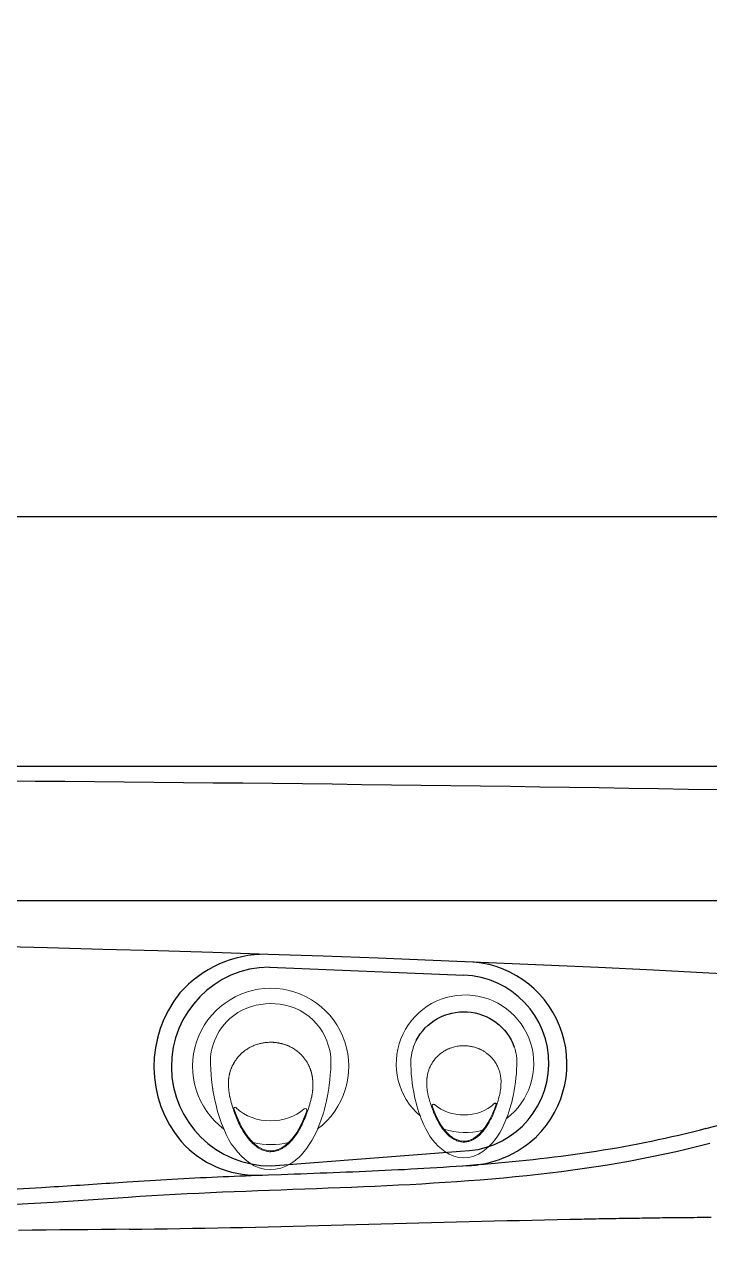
# Model space of a CAD drawing. Extents: x 938 to 1038, y 781 to 934.
# Drawn here: x 999.59 to 1013.3, y 881.26 to 905.51 of the extents above; entities that cross this region are included whole.
import ezdxf

# ---------------------------------------------------------------- set-up
doc = ezdxf.new("R2010")
doc.units = 0
doc.header["$MEASUREMENT"] = 0
doc.layers.add('1', color=4, linetype='Continuous')
doc.layers.add('DIM', color=3, linetype='Continuous')

# ---------------------------------------------------------------- blocks, each defined once
blk = doc.blocks.new('ONOFVALVE')
at = {"layer": '1', "linetype": 'Continuous', "lineweight": 15}
for p, q in [((0.847, 0.67), (0.848, 0.669)), ((0.848, 0.669), (0.849, 0.669)), ((0.85, 0.669), (0.85, 0.668)), ((0.886, 0.722), (0.96, 0.695)), ((1.648, 0.711), (1.657, 0.704)), ((0.821, -0.727), (0.82, -0.726))]:
    blk.add_line(p, q, dxfattribs=at)
at = {"layer": '1', "linetype": 'Continuous', "lineweight": 15, "flags": 128}
for points in [[(-0.574, 1.095), (-0.607, 1.08), (-0.69, 1.034), (-0.772, 0.98), (-0.85, 0.917), (-0.926, 0.846), (-0.997, 0.766), (-1.061, 0.679), (-1.117, 0.587), (-1.163, 0.49), (-1.199, 0.391), (-1.225, 0.291), (-1.243, 0.191), (-1.253, 0.092), (-1.255, -0.006), (-1.251, -0.104), (-1.24, -0.199), (-1.223, -0.293), (-1.198, -0.386), (-1.165, -0.478), (-1.125, -0.568), (-1.076, -0.655), (-1.019, -0.739), (-0.955, -0.817), (-0.898, -0.876), (-0.837, -0.931), (-0.771, -0.982), (-0.702, -1.028), (-0.633, -1.068), (-0.581, -1.094), (-0.534, -1.116), (-0.492, -1.133), (-0.457, -1.146), (-0.441, -1.151)], [(1.941, 0.402), (1.929, 0.421), (1.912, 0.444), (1.896, 0.466), (1.88, 0.488), (1.86, 0.512), (1.817, 0.561), (1.764, 0.614), (1.7, 0.671), (1.635, 0.722), (1.562, 0.772), (1.48, 0.823), (1.391, 0.872), (1.305, 0.913), (1.245, 0.94)], [(1.15, 0.614), (1.246, 0.564), (1.319, 0.52), (1.39, 0.471), (1.458, 0.417), (1.522, 0.356), (1.581, 0.287), (1.607, 0.248), (1.631, 0.208), (1.661, 0.14), (1.672, 0.103), (1.68, 0.065), (1.685, 0.028), (1.686, -0.01), (1.683, -0.049), (1.676, -0.088), (1.657, -0.15), (1.628, -0.211), (1.599, -0.257), (1.566, -0.302), (1.529, -0.344), (1.489, -0.384), (1.412, -0.45), (1.328, -0.51), (1.239, -0.565), (1.147, -0.614), (0.999, -0.679), (0.847, -0.735)], [(0.435, -1.16), (0.44, -1.159), (0.448, -1.158)]]:
    blk.add_lwpolyline(points, dxfattribs=at)
at = {"layer": '1', "linetype": 'Continuous', "lineweight": 15}
for centre, radius, start, end in [((0, 0), 1.562, 36.8713, 323.1599), ((-0.084, 0.049), 1.155, 88.0839, 115.1425), ((-0.157, -2.735), 3.94, 76.0483, 88.3783), ((0.115, -1.721), 2.891, 66.9899, 76.4226), ((0.875, 0.691), 0.0334, 147.8478, 220.5631), ((0.093, 0.027), 0.992, 358.4174, 40.2627), ((0.874, 0.705), 0.0194, 65.2267, 118.6098), ((0.212, -1.321), 2.15, 64.1414, 69.6542), ((0, 0), 1.562, 347.0407, 13.2076), ((1.321, -0.001), 0.739, 324.9333, 32.9976), ((0.093, -0.026), 0.992, 317.4084, 1.5262), ((0.72, 0.468), 1.502, 291.0808, 323.4555), ((0.839, -0.714), 0.0224, 137.1255, 213.1255), ((0.839, -0.714), 0.0223, 214.4017, 291.8799), ((0.126, 1.676), 2.845, 283.2156, 293.5072), ((-0.089, -0.066), 1.141, 252.0222, 272.2865), ((-0.192, 2.921), 4.129, 272.061, 283.5577)]:
    blk.add_arc(centre, radius, start, end, dxfattribs=at)
at = {"layer": '1', "color": 3, "linetype": 'Continuous', "lineweight": 15}
for points, knots in [([(-0.483, 0), (-0.483, 0.006), (-0.483, 0.019), (-0.483, 0.038), (-0.482, 0.058), (-0.48, 0.077), (-0.478, 0.097), (-0.476, 0.116), (-0.473, 0.136), (-0.47, 0.156), (-0.466, 0.175), (-0.462, 0.195), (-0.458, 0.215), (-0.452, 0.235), (-0.447, 0.254), (-0.441, 0.274), (-0.434, 0.293), (-0.427, 0.313), (-0.42, 0.332), (-0.404, 0.369), (-0.378, 0.423), (-0.336, 0.49), (-0.288, 0.554), (-0.243, 0.602), (-0.207, 0.636), (-0.181, 0.657), (-0.155, 0.678), (-0.127, 0.698), (-0.099, 0.717), (-0.07, 0.734), (-0.05, 0.745), (-0.04, 0.75)], [0, 0, 0, 0, 0.020788, 0.041709, 0.062735, 0.08387, 0.105115, 0.126475, 0.147951, 0.169547, 0.191267, 0.213112, 0.235088, 0.257189, 0.279403, 0.301724, 0.324155, 0.3467, 0.369355, 0.392115, 0.476794, 0.562988, 0.650693, 0.739765, 0.776435, 0.81327, 0.850281, 0.887463, 0.924808, 0.962319, 1, 1, 1, 1]), ([(-0.04, 0.75), (-0.034, 0.753), (-0.023, 0.758), (-0.007, 0.766), (0.009, 0.773), (0.025, 0.78), (0.041, 0.787), (0.057, 0.793), (0.073, 0.798), (0.089, 0.803), (0.104, 0.808), (0.119, 0.812), (0.134, 0.816), (0.149, 0.82), (0.164, 0.823), (0.178, 0.826), (0.192, 0.829), (0.206, 0.831), (0.22, 0.833), (0.233, 0.835), (0.242, 0.836), (0.247, 0.837)], [0, 0, 0, 0, 0.060838, 0.120748, 0.17973, 0.237787, 0.294924, 0.351144, 0.40645, 0.460847, 0.514335, 0.566918, 0.618598, 0.669377, 0.71926, 0.768251, 0.816356, 0.86358, 0.909927, 0.9554, 1, 1, 1, 1]), ([(0.27, 0.839), (0.266, 0.839), (0.259, 0.838), (0.251, 0.837), (0.247, 0.837)], [0, 0, 0, 0, 0.490801, 1, 1, 1, 1]), ([(0.27, 0.839), (0.277, 0.84), (0.292, 0.841), (0.314, 0.842), (0.336, 0.842), (0.358, 0.843), (0.373, 0.843), (0.381, 0.842)], [0, 0, 0, 0, 0.194882, 0.39232, 0.592299, 0.794848, 1, 1, 1, 1]), ([(0.463, 0.839), (0.469, 0.839), (0.482, 0.838), (0.501, 0.836), (0.52, 0.834), (0.539, 0.832), (0.558, 0.829), (0.576, 0.825), (0.595, 0.821), (0.607, 0.818), (0.614, 0.817)], [0, 0, 0, 0, 0.122937, 0.247237, 0.372919, 0.500004, 0.624342, 0.750003, 0.87394, 1, 1, 1, 1]), ([(0.614, 0.817), (0.66, 0.805), (0.754, 0.781), (0.892, 0.737), (1.028, 0.687), (1.16, 0.628), (1.272, 0.568), (1.364, 0.51), (1.437, 0.456), (1.506, 0.397), (1.562, 0.338), (1.605, 0.282), (1.638, 0.231), (1.662, 0.186), (1.672, 0.158), (1.676, 0.149)], [0, 0, 0, 0, 0.111488, 0.222994, 0.334595, 0.446268, 0.557853, 0.627601, 0.697347, 0.767073, 0.836865, 0.883532, 0.930205, 0.976788, 1, 1, 1, 1]), ([(1.676, 0.149), (1.677, 0.144), (1.685, 0.125), (1.694, 0.091), (1.702, 0.046), (1.704, 0.001), (1.703, -0.044), (1.697, -0.072), (1.695, -0.086)], [0, 0, 0, 0, 0.063696, 0.253932, 0.444182, 0.634555, 0.82495, 1, 1, 1, 1]), ([(-0.041, -0.752), (-0.046, -0.749), (-0.057, -0.743), (-0.073, -0.734), (-0.089, -0.725), (-0.104, -0.715), (-0.12, -0.705), (-0.135, -0.694), (-0.149, -0.684), (-0.164, -0.673), (-0.178, -0.661), (-0.192, -0.65), (-0.205, -0.638), (-0.219, -0.626), (-0.232, -0.613), (-0.244, -0.601), (-0.257, -0.588), (-0.269, -0.575), (-0.28, -0.561), (-0.306, -0.531), (-0.342, -0.482), (-0.383, -0.412), (-0.417, -0.341), (-0.439, -0.281), (-0.453, -0.234), (-0.461, -0.2), (-0.468, -0.167), (-0.474, -0.133), (-0.478, -0.1), (-0.481, -0.066), (-0.483, -0.033), (-0.483, -0.011), (-0.483, 0)], [0, 0, 0, 0, 0.0203118, 0.0405724, 0.0607804, 0.0809352, 0.101037, 0.1210859, 0.1410818, 0.1610232, 0.1809061, 0.2007284, 0.2204929, 0.2402023, 0.2598568, 0.2794559, 0.2989973, 0.3184776, 0.3378936, 0.3572418, 0.4472598, 0.5358195, 0.6224024, 0.7054486, 0.7434705, 0.7811546, 0.8184656, 0.8554169, 0.8920293, 0.9283226, 0.9643149, 1, 1, 1, 1]), ([(1.695, -0.086), (1.695, -0.087), (1.692, -0.103), (1.683, -0.133), (1.665, -0.181), (1.639, -0.23), (1.606, -0.281), (1.562, -0.336), (1.506, -0.394), (1.438, -0.454), (1.365, -0.507), (1.273, -0.566), (1.161, -0.627), (1.029, -0.686), (0.893, -0.737), (0.755, -0.781), (0.662, -0.804), (0.615, -0.816)], [0, 0, 0, 0, 0.002663, 0.035892, 0.069138, 0.113491, 0.157856, 0.202189, 0.268653, 0.335156, 0.401669, 0.46816, 0.574544, 0.681013, 0.78741, 0.893709, 1, 1, 1, 1]), ([(0.248, -0.841), (0.242, -0.84), (0.231, -0.839), (0.214, -0.837), (0.197, -0.834), (0.179, -0.831), (0.161, -0.827), (0.142, -0.822), (0.123, -0.817), (0.104, -0.812), (0.084, -0.805), (0.064, -0.798), (0.043, -0.791), (0.023, -0.782), (0.001, -0.773), (-0.02, -0.763), (-0.034, -0.756), (-0.041, -0.752)], [0, 0, 0, 0, 0.054458, 0.110633, 0.168532, 0.228159, 0.289523, 0.352633, 0.417497, 0.484121, 0.552507, 0.622655, 0.694569, 0.768255, 0.843718, 0.920966, 1, 1, 1, 1]), ([(0.248, -0.841), (0.251, -0.841), (0.259, -0.842), (0.266, -0.843), (0.269, -0.843)], [0, 0, 0, 0, 0.503294, 1, 1, 1, 1]), ([(0.416, -0.843), (0.408, -0.843), (0.393, -0.844), (0.369, -0.845), (0.345, -0.845), (0.32, -0.845), (0.295, -0.844), (0.278, -0.843), (0.269, -0.843)], [0, 0, 0, 0, 0.158233, 0.319793, 0.484716, 0.653041, 0.824805, 1, 1, 1, 1]), ([(0.615, -0.816), (0.61, -0.817), (0.599, -0.82), (0.583, -0.823), (0.567, -0.826), (0.545, -0.83), (0.517, -0.834), (0.495, -0.836), (0.485, -0.837)], [0, 0, 0, 0, 0.1259331, 0.2499924, 0.3755406, 0.5000028, 0.7522961, 1, 1, 1, 1])]:
    blk.add_open_spline(points, degree=3, knots=knots, dxfattribs=at)
for points in [[(0.463, 0.839), (0.436, 0.841), (0.408, 0.842), (0.381, 0.842)], [(0.416, -0.843), (0.439, -0.841), (0.462, -0.839), (0.485, -0.837)]]:
    blk.add_open_spline(points, degree=3, dxfattribs=at)
at = {"layer": '1', "linetype": 'Continuous', "lineweight": 15}
for points, knots in [([(0.865, 0.722), (0.855, 0.717), (0.851, 0.714), (0.849, 0.711), (0.847, 0.708)], [0, 0, 0, 0, 0.4792353, 1, 1, 1, 1]), ([(0.85, 0.668), (0.85, 0.668), (0.85, 0.668), (0.85, 0.668), (0.849, 0.668), (0.849, 0.668)], [0, 0, 0, 0, 0.562427, 0.865191, 1, 1, 1, 1])]:
    blk.add_open_spline(points, degree=3, knots=knots, dxfattribs=at)
blk.add_open_spline([(0.886, 0.722), (0.882, 0.723)], degree=1, dxfattribs=at)
blk = doc.blocks.new('air')
at = {"color": 4, "linetype": 'Continuous', "lineweight": 15}
for start, end in [(220.7492, 142.9494), (165.1969, 197.8132)]:
    blk.add_arc((0, 0), 1.375, start, end, dxfattribs=at)
at = {"layer": '1', "linetype": 'Continuous', "lineweight": 15}
blk.add_line((-1.521, -0.646), (-1.523, -0.644), dxfattribs=at)
at = {"layer": '1', "linetype": 'Continuous', "lineweight": 15, "flags": 128}
blk.add_lwpolyline([(-0.81, 0.621), (-0.905, 0.587), (-0.999, 0.549), (-1.092, 0.505), (-1.181, 0.456), (-1.267, 0.4), (-1.347, 0.337), (-1.405, 0.282), (-1.457, 0.221), (-1.487, 0.176), (-1.512, 0.128), (-1.531, 0.077), (-1.544, 0.02), (-1.546, -0.039), (-1.539, -0.097), (-1.522, -0.153), (-1.5, -0.203), (-1.472, -0.25), (-1.44, -0.294), (-1.381, -0.359), (-1.315, -0.416), (-1.244, -0.468), (-1.149, -0.525), (-1.05, -0.576), (-0.948, -0.619), (-0.844, -0.658)], dxfattribs=at)
at = {"layer": '1', "linetype": 'Continuous', "lineweight": 15}
for centre, radius, start, end in [((0.104, -2.603), 3.642, 92.0665, 102.7282), ((0.021, 0.084), 0.954, 70.8918, 92.891), ((-0.734, -0.399), 1.272, 112.1545, 143.4931), ((-0.187, -1.448), 2.451, 102.0442, 114.7624), ((-0.148, 0), 0.873, 137.3551, 181.5716), ((-1.223, -0.024), 0.655, 144.4276, 215.6266), ((-0.141, -0.046), 0.88, 178.584, 220.1541), ((-0.741, 0.343), 1.261, 216.4207, 247.5271), ((-0.154, 1.5), 2.557, 245.294, 257.3674), ((0.073, 2.388), 3.473, 256.4351, 268.374), ((0.016, -0.096), 0.988, 267.5789, 296.8901)]:
    blk.add_arc(centre, radius, start, end, dxfattribs=at)
at = {"layer": '1'}
for centre, radius, start, end in [((-0.036, -0.025), 1.076, 297.6393, 69.9241), ((-0.802, 0.605), 0.0177, 309.977, 117.7542), ((-0.836, -0.631), 0.028, 253.5221, 38.0725)]:
    blk.add_arc(centre, radius, start, end, dxfattribs=at)
at = {"layer": '1', "color": 3, "linetype": 'Continuous', "lineweight": 15}
for points, knots in [([(-0.605, -0.743), (-0.647, -0.733), (-0.729, -0.712), (-0.85, -0.673), (-0.969, -0.629), (-1.086, -0.577), (-1.185, -0.524), (-1.266, -0.473), (-1.331, -0.426), (-1.391, -0.373), (-1.446, -0.315), (-1.494, -0.251), (-1.526, -0.192), (-1.545, -0.142), (-1.556, -0.103), (-1.563, -0.064), (-1.566, -0.024), (-1.564, 0.016), (-1.557, 0.056), (-1.546, 0.094), (-1.527, 0.144), (-1.495, 0.202), (-1.446, 0.266), (-1.391, 0.324), (-1.33, 0.376), (-1.266, 0.423), (-1.185, 0.475), (-1.087, 0.528), (-0.971, 0.58), (-0.851, 0.625), (-0.73, 0.663), (-0.648, 0.684), (-0.607, 0.694)], [0, 0, 0, 0, 0.049918, 0.099848, 0.149772, 0.199708, 0.249758, 0.281163, 0.312549, 0.343847, 0.375097, 0.406409, 0.43777, 0.453463, 0.469146, 0.48481, 0.500452, 0.516071, 0.531676, 0.547279, 0.562891, 0.594116, 0.625338, 0.65655, 0.687781, 0.719016, 0.750242, 0.800203, 0.850202, 0.900166, 0.950083, 1, 1, 1, 1]), ([(-0.607, 0.694), (-0.587, 0.699), (-0.548, 0.707), (-0.508, 0.711), (-0.488, 0.713)], [0, 0, 0, 0, 0.499996, 1, 1, 1, 1]), ([(-0.432, 0.718), (-0.441, 0.717), (-0.46, 0.716), (-0.479, 0.714), (-0.488, 0.713)], [0, 0, 0, 0, 0.503897, 1, 1, 1, 1]), ([(-0.302, 0.718), (-0.325, 0.719), (-0.368, 0.721), (-0.411, 0.719), (-0.432, 0.718)], [0, 0, 0, 0, 0.515264, 1, 1, 1, 1]), ([(-0.029, 0.638), (-0.052, 0.649), (-0.097, 0.671), (-0.163, 0.693), (-0.225, 0.708), (-0.265, 0.714), (-0.284, 0.716)], [0, 0, 0, 0, 0.2871549, 0.5493861, 0.7868935, 1, 1, 1, 1]), ([(0.36, -0.024), (0.359, 0.002), (0.358, 0.054), (0.345, 0.133), (0.33, 0.192), (0.317, 0.232), (0.31, 0.252), (0.302, 0.272), (0.293, 0.293), (0.284, 0.313), (0.274, 0.333), (0.257, 0.365), (0.23, 0.407), (0.191, 0.46), (0.145, 0.511), (0.092, 0.559), (0.034, 0.602), (-0.008, 0.626), (-0.029, 0.638)], [0, 0, 0, 0, 0.095821, 0.193894, 0.294492, 0.320678, 0.347244, 0.374185, 0.401486, 0.429141, 0.457148, 0.485334, 0.563526, 0.642838, 0.730397, 0.819135, 0.909028, 1, 1, 1, 1]), ([(-0.031, -0.684), (-0.01, -0.672), (0.032, -0.65), (0.089, -0.608), (0.143, -0.56), (0.184, -0.515), (0.216, -0.474), (0.24, -0.44), (0.261, -0.405), (0.28, -0.37), (0.294, -0.339), (0.305, -0.314), (0.321, -0.272), (0.341, -0.206), (0.357, -0.114), (0.359, -0.054), (0.36, -0.024)], [0, 0, 0, 0, 0.089465, 0.177985, 0.265807, 0.356658, 0.40795, 0.458748, 0.509015, 0.558748, 0.607996, 0.633599, 0.659069, 0.775989, 0.88959, 1, 1, 1, 1]), ([(-0.283, -0.76), (-0.263, -0.758), (-0.223, -0.752), (-0.162, -0.737), (-0.096, -0.715), (-0.053, -0.695), (-0.031, -0.684)], [0, 0, 0, 0, 0.219659, 0.459288, 0.719297, 1, 1, 1, 1]), ([(-0.469, -0.763), (-0.492, -0.761), (-0.538, -0.758), (-0.583, -0.748), (-0.605, -0.743)], [0, 0, 0, 0, 0.500007, 1, 1, 1, 1]), ([(-0.469, -0.763), (-0.458, -0.763), (-0.435, -0.765), (-0.412, -0.765), (-0.4, -0.765)], [0, 0, 0, 0, 0.497126, 1, 1, 1, 1])]:
    blk.add_open_spline(points, degree=3, knots=knots, dxfattribs=at)
for points in [[(-0.302, 0.718), (-0.284, 0.716)], [(-0.4, -0.765), (-0.303, -0.762)]]:
    blk.add_open_spline(points, degree=1, dxfattribs=at)
at = {"layer": '1', "linetype": 'Continuous', "lineweight": 15}
blk.add_open_spline([(-0.283, -0.76), (-0.303, -0.762)], degree=1, dxfattribs=at)
blk = doc.blocks.new('VISTA')
at = {"layer": '1', "color": 3}
for p, q in [((12.056, 88.435), (88.056, 88.435)), ((66.614, 87.104), (70.499, 86.94)), ((66.648, 83.131), (70.435, 83.426))]:
    blk.add_line(p, q, dxfattribs=at)
at = {"layer": '1'}
blk.add_lwpolyline([(0, 79.111), (0, 12, 0.414214), (12, 0), (88.112, 0, 0.414214), (100.112, 12), (100.112, 79.111, 0.414214), (88.112, 91.111), (12, 91.111, 0.414214)], format="xyb", close=True, dxfattribs=at)
at = {"layer": '1', "color": 3, "linetype": 'Continuous'}
for points in [[(75.343, 83.876), (75.208, 83.84), (75.072, 83.806), (74.937, 83.772), (74.801, 83.74), (74.664, 83.708), (74.528, 83.678), (74.391, 83.648), (74.254, 83.619), (74.116, 83.591), (73.979, 83.564), (73.841, 83.538), (73.703, 83.512), (73.564, 83.487), (73.426, 83.464), (73.287, 83.441), (73.148, 83.419), (73.009, 83.397), (72.869, 83.377), (72.73, 83.357), (72.59, 83.338), (72.45, 83.319), (72.31, 83.302), (72.17, 83.285), (72.03, 83.269), (71.889, 83.253), (71.749, 83.238), (71.609, 83.224), (71.468, 83.21), (71.327, 83.197), (71.187, 83.184), (71.046, 83.171), (70.906, 83.16), (70.765, 83.148), (70.484, 83.127)], [(63.791, 82.506), (64.026, 82.522), (64.262, 82.536), (64.497, 82.55), (64.732, 82.563), (64.968, 82.575), (65.203, 82.587), (65.439, 82.597), (65.674, 82.608), (65.909, 82.617), (66.145, 82.627), (66.38, 82.636), (66.615, 82.645), (66.85, 82.653), (67.085, 82.662), (67.32, 82.671), (67.555, 82.679), (67.789, 82.688), (68.024, 82.697), (68.258, 82.707), (68.493, 82.716), (68.727, 82.727), (68.961, 82.738), (69.195, 82.749), (69.429, 82.761), (69.662, 82.774), (69.896, 82.788), (70.129, 82.803), (70.362, 82.818), (70.595, 82.835), (70.828, 82.853), (71.061, 82.873), (71.294, 82.893), (71.526, 82.915), (71.759, 82.939), (71.991, 82.964), (72.223, 82.991), (72.454, 83.02), (72.685, 83.05), (72.916, 83.082), (73.147, 83.117), (73.377, 83.153), (73.606, 83.192), (73.835, 83.233), (74.064, 83.276), (74.292, 83.321), (74.519, 83.369), (74.745, 83.42), (74.971, 83.473), (75.419, 83.587)], [(66.589, 82.943), (66.477, 82.939), (66.364, 82.935), (66.251, 82.93), (66.139, 82.926), (66.026, 82.922), (65.913, 82.917), (65.8, 82.912), (65.688, 82.908), (65.575, 82.903), (65.462, 82.898), (65.349, 82.893), (65.236, 82.888), (65.123, 82.882), (65.011, 82.877), (64.898, 82.871), (64.785, 82.865), (64.672, 82.859), (64.559, 82.853), (64.446, 82.847), (64.334, 82.84), (64.221, 82.833), (64.108, 82.826), (63.995, 82.819), (63.769, 82.804)], [(66.593, 82.943), (66.593, 82.943), (66.593, 82.943), (66.592, 82.943), (66.592, 82.943), (66.592, 82.943), (66.592, 82.943), (66.592, 82.943), (66.592, 82.943), (66.591, 82.943), (66.591, 82.943), (66.591, 82.943), (66.591, 82.943), (66.591, 82.943), (66.591, 82.943), (66.59, 82.943), (66.59, 82.943), (66.59, 82.943), (66.59, 82.943), (66.589, 82.943)], [(70.477, 83.126), (70.348, 83.117), (70.219, 83.108), (70.09, 83.1), (69.961, 83.091), (69.832, 83.084), (69.703, 83.076), (69.574, 83.068), (69.445, 83.061), (69.315, 83.054), (69.186, 83.048), (69.057, 83.041), (68.928, 83.035), (68.798, 83.029), (68.669, 83.023), (68.54, 83.017), (68.41, 83.012), (68.281, 83.006), (68.151, 83.001), (68.021, 82.996), (67.892, 82.991), (67.762, 82.986), (67.632, 82.981), (67.503, 82.976), (67.373, 82.972), (67.243, 82.967), (67.113, 82.962), (66.983, 82.957), (66.853, 82.953), (66.593, 82.943)], [(70.484, 83.127), (70.483, 83.127), (70.483, 83.127), (70.483, 83.127), (70.482, 83.127), (70.482, 83.127), (70.482, 83.127), (70.481, 83.127), (70.481, 83.127), (70.481, 83.127), (70.48, 83.127), (70.48, 83.127), (70.48, 83.127), (70.479, 83.127), (70.479, 83.127), (70.478, 83.127), (70.478, 83.127), (70.478, 83.127), (70.477, 83.126), (70.477, 83.126)], [(63.769, 82.804), (63.684, 82.798), (63.598, 82.792), (63.513, 82.786), (63.427, 82.781), (63.341, 82.775), (63.256, 82.769), (63.17, 82.764), (63.084, 82.758), (62.999, 82.752), (62.913, 82.747), (62.828, 82.741), (62.742, 82.736), (62.656, 82.73), (62.57, 82.725), (62.485, 82.719), (62.399, 82.714), (62.313, 82.709), (62.228, 82.703), (62.056, 82.693)], [(61.545, 82.363), (62.294, 82.408), (63.791, 82.506)], [(62.056, 82.693), (61.459, 82.658), (60.861, 82.624), (60.263, 82.593), (59.665, 82.563), (59.066, 82.535), (58.467, 82.509), (57.868, 82.484), (57.268, 82.462), (56.668, 82.441), (56.068, 82.422), (55.467, 82.404), (54.867, 82.389), (54.266, 82.375), (53.665, 82.363), (53.063, 82.353), (52.462, 82.345), (51.861, 82.339), (51.259, 82.334), (50.056, 82.33)]]:
    blk.add_lwpolyline(points, dxfattribs=at)
at = {"layer": '1', "color": 2}
for points in [[(63.813, 81.864), (64.066, 81.866), (64.319, 81.87), (64.572, 81.873), (64.825, 81.877), (65.077, 81.882), (65.33, 81.886), (65.582, 81.891), (65.834, 81.896), (66.086, 81.901), (66.338, 81.907), (66.59, 81.912), (66.842, 81.918), (67.093, 81.924), (67.345, 81.93), (67.596, 81.937), (67.847, 81.943), (68.099, 81.949), (68.35, 81.956), (68.601, 81.963), (68.852, 81.969), (69.103, 81.976), (69.353, 81.983), (69.604, 81.989), (69.855, 81.996), (70.106, 82.003), (70.357, 82.009), (70.608, 82.016), (70.859, 82.022), (71.111, 82.029), (71.362, 82.035), (71.614, 82.041), (71.865, 82.047), (72.117, 82.053), (72.621, 82.064)], [(72.621, 82.064), (72.679, 82.065), (72.737, 82.066), (72.794, 82.067), (72.852, 82.068), (72.91, 82.069), (72.968, 82.071), (73.026, 82.072), (73.084, 82.073), (73.142, 82.074), (73.2, 82.075), (73.258, 82.076), (73.316, 82.077), (73.374, 82.078), (73.432, 82.079), (73.49, 82.08), (73.548, 82.081), (73.606, 82.082), (73.663, 82.083), (73.722, 82.084), (73.78, 82.085), (73.838, 82.086), (73.896, 82.087), (73.954, 82.088), (74.012, 82.088), (74.07, 82.089), (74.128, 82.09), (74.186, 82.091), (74.244, 82.092), (74.302, 82.092), (74.36, 82.093), (74.418, 82.094), (74.476, 82.095), (74.534, 82.095), (74.593, 82.096), (74.651, 82.097), (74.709, 82.097), (74.767, 82.098), (74.825, 82.099), (74.942, 82.1)], [(74.942, 82.1), (74.997, 82.1), (75.053, 82.101), (75.109, 82.101), (75.165, 82.102), (75.221, 82.102), (75.277, 82.103), (75.333, 82.103), (75.389, 82.103), (75.445, 82.104)], [(63.813, 81.864), (63.536, 81.861), (63.259, 81.858), (62.981, 81.855), (62.704, 81.852), (62.427, 81.849), (62.149, 81.847), (61.872, 81.844), (61.595, 81.841)]]:
    blk.add_lwpolyline(points, dxfattribs=at)
at = {"layer": '1', "color": 3}
for centre, radius, start, end in [((50.056, -1410.853), 1501.714, 88.550238, 91.449766), ((66.535, 85.081), 2.278, 89.5509, 138.604), ((66.641, 85.117), 1.987, 90.7912, 270.1894), ((70.526, 85.171), 2.038, 314.3997, 89.2065), ((70.444, 85.184), 1.758, 269.6959, 88.2074), ((66.633, 85.117), 2.329, 140.8524, 220.2285), ((70.487, 85.265), 2.134, 271.8366, 313.3681), ((66.359, 84.966), 2.024, 221.9723, 271.0288)]:
    blk.add_arc(centre, radius, start, end, dxfattribs=at)
at = {"layer": '1', "color": 2}
blk.add_arc((50.056, -406.741), 494.375, 85.91134, 94.0887, dxfattribs=at)
at = {"layer": '1', "color": 3, "linetype": 'Continuous'}
blk.add_arc((64.202, 126.422), 43.981, 284.674, 292.2643, dxfattribs=at)
at = {"layer": '1', "color": 1, "rotation": 270}
blk.add_blockref('ONOFVALVE', (66.641, 85.117), dxfattribs=at)
at = {"layer": '1', "xscale": -1, "rotation": 270}
blk.add_blockref('air', (70.526, 85.171), dxfattribs=at)

msp = doc.modelspace()

# ---------------------------------------------------------------- linework, layer by layer
at = {"layer": 'DIM', "color": 4}
msp.add_lwpolyline([(957.6, 895.675), (1018.266, 895.675), (1018.266, 933.58), (957.6, 933.58)], close=True, dxfattribs=at)

# ---------------------------------------------------------------- block references
at = {"layer": '1'}
msp.add_blockref('VISTA', (937.877, 799.564), dxfattribs=at)

doc.saveas('drawing.dxf')
